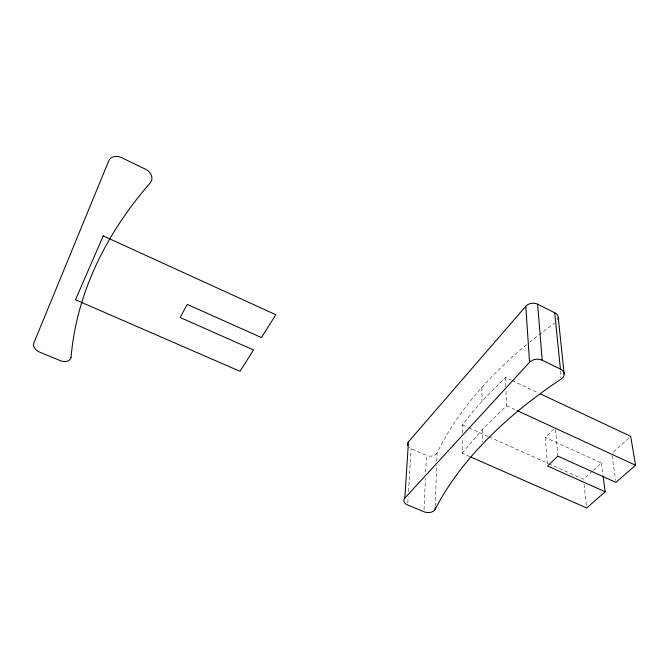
<?xml version="1.0" encoding="UTF-8"?>
<svg xmlns="http://www.w3.org/2000/svg" width="669" height="669" viewBox="0 0 669 669"><rect width="100%" height="100%" fill="white"/><g stroke="black" fill="none" stroke-linecap="round" stroke-linejoin="round"><path stroke-width="0.5" stroke-dasharray="3.35 2.51" d="M469.738 456.567L462.128 453.222L462.262 438.061M462.304 433.01L462.371 424.924L472.916 411.611L484.766 398.155L505.471 377.458L511.124 380.117M435.235 506.366L436.64 465.306M436.782 461.2L437.066 452.988A472.264 267.257 -11 0 1 481.864 387.435A472.64 267.5 -11 0 1 526.787 344.51M424.029 509.686L425.434 478.36M425.718 472.097L426.471 455.388L411.101 448.732A7.292 4.992 3.8 0 1 408.943 447.344M407.789 502.929L408.174 496.682M408.491 491.464L411.101 448.732M437.066 452.988L436.748 453.523A7.225 4.917 3 0 1 427.24 455.673L426.471 455.388M462.128 453.222L482.374 429.465L506.575 405.749L505.948 389.584M547.393 463.96L545.319 437.409L555.303 427.524M592.391 471.11L583.443 479.23L549.124 463.834M593.144 470.432L601.347 462.99L545.319 437.409M613.256 452.185L630.708 436.355M462.371 424.924L468.091 427.491M469.044 427.917L488.111 436.472M489.064 436.899L548.17 463.408M506.575 405.749L516.058 410.122M512.061 380.552L538.428 392.954M612.035 455.622L615.622 480.342M601.347 462.99L602.986 475.333M584.029 484.356L586.696 507.955M560.229 370.952L560.957 378.136M555.487 429.565L557.871 456.133M505.471 377.458L505.906 388.572M481.847 387.426L482.023 401.157M482.374 429.465L482.533 441.966M529.572 342.235A472.64 267.5 -11 0 1 554.576 323.252"/><path stroke-width="1" d="M435.201 507.395L434.8 509.987A7.643 4.909 3.3 0 1 424.748 512.061L407.664 505.02A7.71 4.984 4 0 1 404.829 498.087L408.45 441.808L525.792 306.277A8.48 6.498 -5.3 0 1 537.625 304.178L555.496 313.159A8.421 6.372 -6.1 0 1 557.913 319.565M70.973 357.346L70.847 358.049A8.864 5.887 21.6 0 1 61.038 360.951L39.789 352.187A9.006 5.954 22.5 0 1 33.751 343.247L108.796 160.752A10.654 8.262 29.8 0 1 121.658 157.675L146.369 169.633A10.445 8.179 28.1 0 1 150.918 181.893L150.333 182.67M404.829 498.087L529.547 362.289A9.048 6.598 -4 0 1 542.191 360.231L561.241 369.464M603.129 476.361L605.177 491.79L586.696 507.955L470.692 456.986M540.309 393.84L630.708 436.355L635.55 465.231L615.923 482.399L557.871 456.133L547.551 466L605.177 491.79M517.012 410.557L635.55 465.231M558.239 317.466L564.143 373.854M554.71 312.716L560.413 369.004M537.625 304.178L542.191 360.231M525.792 306.277L529.547 362.289M71.056 357.371A524.989 361.636 -4.6 0 1 150.416 182.729M435.101 509.444A502.737 266.73 -9.8 0 1 482.583 444.057A503.163 266.99 -9.8 0 1 561.032 379.139L561.826 378.595A8.981 6.473 -4.7 0 0 561.224 369.472M407.722 445.579A7.292 4.992 3.8 0 1 408.45 441.808M103.202 235.923L75.497 299.787L240.037 371.312L253.526 349.996L180.137 317.491L187.253 304.37L261.395 337.561L275.829 314.739L103.202 235.923"/></g></svg>
